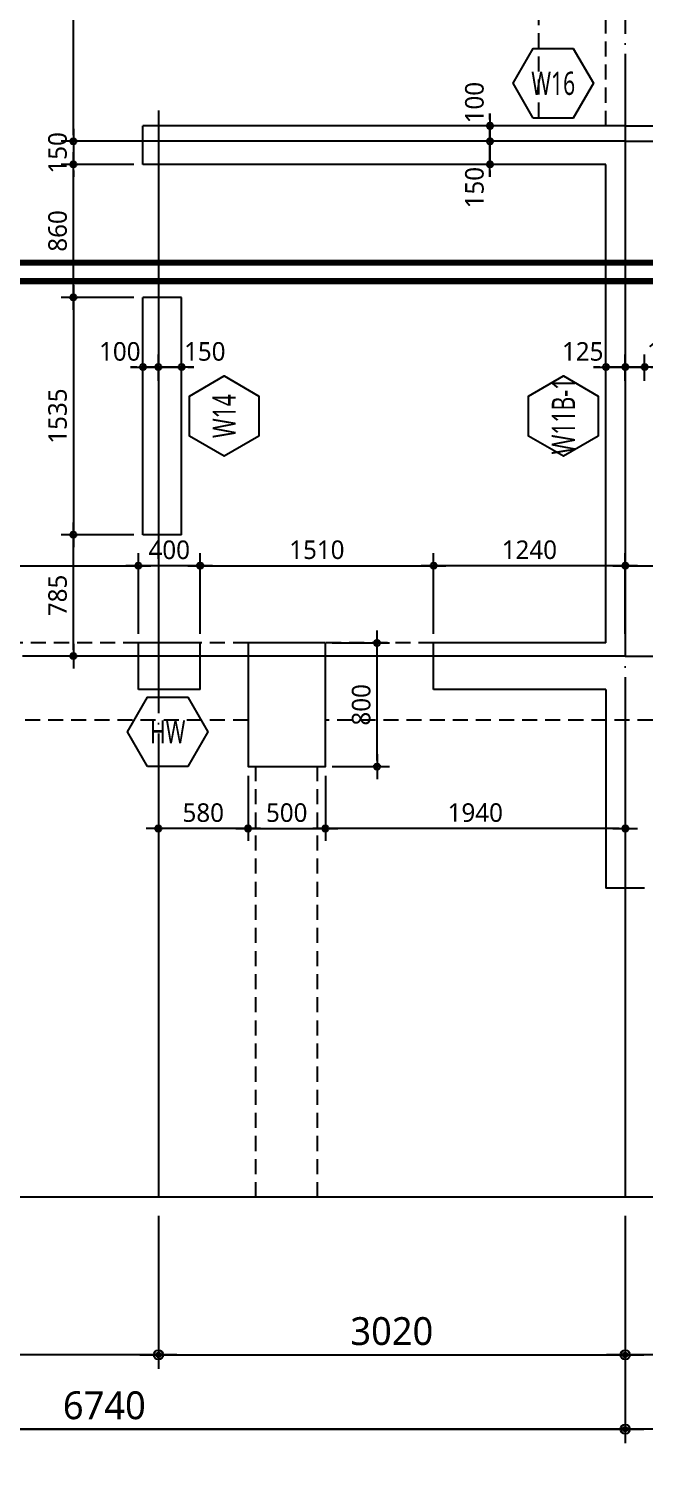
# Model space of a CAD drawing. Header units: millimetres. Extents: x 350420 to 672135, y -312840 to -44390.
# Drawn here: x 576452 to 580432, y -70688 to -61353 of the extents above; entities that cross this region are included whole.
import ezdxf
from ezdxf.enums import TextEntityAlignment as Align
from ezdxf.xclip import XClip

# ---------------------------------------------------------------- set-up
doc = ezdxf.new("R2010")
doc.units = ezdxf.units.MM
doc.header["$LTSCALE"] = 65
doc.header["$XCLIPFRAME"] = 0
for name, pattern in [('CEN', [62, 60, -1, 0, -1]), ('HID2', [7.5, 6, -1.5]), ('XS-지하주차장$0$CEN', [62, 60, -1, 0, -1]), ('XS-지하주차장$0$HID', [2.3, 1.5, -0.8])]:
    doc.linetypes.add(name, pattern=pattern)
doc.layers.get('Defpoints').update_dxf_attribs({"color": 145})
for name, color, linetype in [('BAR-B', 2, 'HID2'), ('BAR-T', 2, 'Continuous'), ('CEN', 1, 'CEN'), ('DIM', 7, 'Continuous'), ('M', 7, 'Continuous'), ('NAME-W', 4, 'Continuous'), ('XS-지하주차장$0$AWG', 5, 'XS-지하주차장$0$HID'), ('XS-지하주차장$0$CEN', 1, 'XS-지하주차장$0$CEN'), ('XS-지하주차장$0$COL', 2, 'Continuous'), ('XS-지하주차장$0$G', 4, 'XS-지하주차장$0$HID'), ('XS-지하주차장$0$W1', 2, 'Continuous'), ('XS-지하주차장$0$W1-H', 11, 'XS-지하주차장$0$HID')]:
    doc.layers.add(name, color=color, linetype=linetype)
doc.layers.add('DEFPOINT', color=144, linetype='Continuous', plot=False)
doc.layers.add('XS-지하주차장$0$PD', color=145, linetype='XS-지하주차장$0$HID', plot=False)
doc.styles.add('맑은고딕', font='malgun.ttf')
doc.dimstyles.new('DIM_40', dxfattribs={"dimscale": 40, "dimtxt": 3, "dimasz": 1, "dimexe": 2, "dimexo": 1.5, "dimgap": 1, "dimtad": 1, "dimdec": 0, "dimzin": 0, "dimdsep": 46, "dimtxsty": '맑은고딕', "dimblk1": 'DIMDOT', "dimblk2": 'DIMDOT', "dimsah": 1, "dimcen": 0.09, "dimdle": 2, "dimclrd": 7, "dimclre": 7, "dimclrt": 6, "dimadec": 0, "dimazin": 0, "dimtfac": 1, "dimtdec": 0, "dimtix": 1, "dimtmove": 2, "dimatfit": 3, "dimldrblk": 'DIMDOT', "dimfxl": 0, "dimtolj": 1, "dimtzin": 0, "dimarcsym": 0})
doc.dimstyles.new('DIM_60', dxfattribs={"dimscale": 60, "dimtxt": 3, "dimasz": 1, "dimexe": 1.5, "dimexo": 2, "dimgap": 1, "dimtad": 1, "dimdec": 0, "dimzin": 0, "dimdsep": 46, "dimtxsty": '맑은고딕', "dimblk1": 'DIMDOT', "dimblk2": 'DIMDOT', "dimsah": 1, "dimcen": 0.09, "dimdle": 2, "dimclrd": 7, "dimclre": 7, "dimclrt": 3, "dimadec": 0, "dimazin": 0, "dimtfac": 1, "dimtdec": 0, "dimtix": 1, "dimtmove": 2, "dimatfit": 3, "dimldrblk": 'DIMDOT', "dimfxl": 0, "dimtolj": 1, "dimtzin": 0, "dimarcsym": 0})

# ---------------------------------------------------------------- blocks, each defined once
blk = doc.blocks.new('XS-지하주차장$0$B1-6')
at = {"layer": 'XS-지하주차장$0$CEN'}
for p, q in [((34560, 13840), (34560, 20580)), ((31230, 13840), (31230, 17050)), ((26635, 13840), (36060, 13840)), ((26635, 13840), (36060, 13840)), ((31230, 13840), (31230, 10630)), ((34560, 13840), (34560, 7100)), ((31030, 10820), (36060, 10820))]:
    blk.add_line(p, q, dxfattribs=at)
at = {"layer": 'XS-지하주차장$0$PD'}
blk.add_line((29485, 13280), (31130, 13280), dxfattribs=at)
at = {"layer": 'XS-지하주차장$0$W1'}
for p, q in [((31130, 13840), (31130, 16960)), ((36060, 13965), (36060, 13715)), ((31130, 13840), (31130, 10720)), ((34475, 13715), (31380, 13715)), ((31380, 13715), (31380, 10720)), ((34475, 13715), (34475, 12600)), ((34775, 13715), (34775, 12600)), ((34775, 13715), (36060, 13715)), ((34775, 12600), (34475, 12600)), ((34475, 11090), (34475, 10690)), ((34775, 11090), (34475, 11090)), ((34775, 11090), (34775, 10690)), ((33775, 10970), (32240, 10970)), ((32240, 10970), (32240, 10720)), ((33775, 10970), (33775, 10720)), ((31380, 10720), (31130, 10720)), ((33775, 10720), (32240, 10720)), ((34775, 10690), (34475, 10690))]:
    blk.add_line(p, q, dxfattribs=at)
blk = doc.blocks.new('XS-지하주차장$0$B2-W')
at = {"layer": 'XS-지하주차장$0$W1-H'}
for p, q in [((118815, 68630), (118815, 72825)), ((118815, 68630), (115820, 68630)), ((115820, 68380), (115820, 68630)), ((118815, 68380), (115820, 68380)), ((118815, 65285), (118815, 68380)), ((115820, 65985), (115820, 67520)), ((116070, 67520), (115820, 67520)), ((116070, 65985), (116070, 67520)), ((116070, 65985), (115820, 65985)), ((116190, 65285), (115790, 65285)), ((115790, 64985), (115790, 65285)), ((116190, 64985), (116190, 65285)), ((117000, 65285), (116500, 65285)), ((116500, 65285), (116500, 64485)), ((117000, 64485), (117000, 65285)), ((117700, 64985), (117700, 65285)), ((118815, 65285), (117700, 65285)), ((116190, 64985), (115790, 64985)), ((118815, 64985), (117700, 64985)), ((118815, 64985), (118815, 63700)), ((116500, 64485), (117000, 64485)), ((119065, 63700), (118815, 63700))]:
    blk.add_line(p, q, dxfattribs=at)
blk = doc.blocks.new('XS-지하주차장')
at = {"layer": 'XS-지하주차장$0$AWG'}
for p, q in [((655300, 134475), (653190, 134475)), ((656010, 134475), (655700, 134475)), ((657210, 134475), (656510, 134475)), ((656010, 133975), (648510, 133975)), ((664010, 133975), (656510, 133975))]:
    blk.add_line(p, q, dxfattribs=at)
at = {"layer": 'XS-지하주차장$0$COL'}
blk.add_lwpolyline([(656510, 134475), (656010, 134475), (656010, 133675), (656510, 133675)], close=True, dxfattribs=at)
at = {"layer": 'XS-지하주차장$0$G'}
for p, q in [((656060, 127100), (656060, 133675)), ((656460, 127100), (656460, 133675))]:
    blk.add_line(p, q, dxfattribs=at)
at = {"layer": 'XS-지하주차장$0$W1', "rotation": 270}
blk.add_blockref('XS-지하주차장$0$B1-6', (644610, 168950), dxfattribs=at)
at = {"layer": 'XS-지하주차장$0$W1-H'}
blk.add_blockref('XS-지하주차장$0$B2-W', (539510, 69190), dxfattribs=at)
blk = doc.blocks.new('DIMDOT')
at = {"layer": 'DIM', "linetype": 'Continuous'}
blk.add_line((-2, 0), (2, 0), dxfattribs=at)
for radius in [0.5, 0.25]:
    blk.add_circle((0, 0), radius, dxfattribs=at)
blk = doc.blocks.new('*D573')
at = {"layer": 'Defpoints', "color": 0, "linetype": 'Continuous', "transparency": 16777216}
for p in [(573570, -68910), (580310, -68910), (580310, -70410)]:
    blk.add_point(p, dxfattribs=at)
at = {"layer": 'DIM', "color": 7, "linetype": 'Continuous', "lineweight": -2, "transparency": 16777216}
for p, q in [((573570, -69030), (573570, -70500)), ((580310, -69030), (580310, -70500)), ((573630, -70410), (580250, -70410))]:
    blk.add_line(p, q, dxfattribs=at)
at = {"layer": 'DIM', "color": 7, "linetype": 'Continuous', "lineweight": -2, "transparency": 16777216, "xscale": 60, "yscale": 60, "zscale": 60, "rotation": 180}
blk.add_blockref('DIMDOT', (573570, -70410), dxfattribs=at)
at = {"layer": 'DIM', "color": 7, "linetype": 'Continuous', "lineweight": -2, "transparency": 16777216, "xscale": 60, "yscale": 60, "zscale": 60}
blk.add_blockref('DIMDOT', (580310, -70410), dxfattribs=at)
at = {"layer": 'DIM', "color": 3, "linetype": 'Continuous', "transparency": 16777216, "insert": (576940, -70257), "char_height": 180, "attachment_point": 5, "style": '맑은고딕'}
blk.add_mtext('\\A1;6740', dxfattribs=at)
blk = doc.blocks.new('*D574')
at = {"layer": 'Defpoints', "color": 0, "linetype": 'Continuous', "transparency": 16777216}
for p in [(577290, -68910), (580310, -68910), (580310, -69930)]:
    blk.add_point(p, dxfattribs=at)
at = {"layer": 'DIM', "color": 7, "linetype": 'Continuous', "lineweight": -2, "transparency": 16777216}
for p, q in [((577290, -69030), (577290, -70020)), ((580310, -69030), (580310, -70020)), ((577350, -69930), (580250, -69930))]:
    blk.add_line(p, q, dxfattribs=at)
at = {"layer": 'DIM', "color": 7, "linetype": 'Continuous', "lineweight": -2, "transparency": 16777216, "xscale": 60, "yscale": 60, "zscale": 60, "rotation": 180}
blk.add_blockref('DIMDOT', (577290, -69930), dxfattribs=at)
at = {"layer": 'DIM', "color": 7, "linetype": 'Continuous', "lineweight": -2, "transparency": 16777216, "xscale": 60, "yscale": 60, "zscale": 60}
blk.add_blockref('DIMDOT', (580310, -69930), dxfattribs=at)
at = {"layer": 'DIM', "color": 3, "linetype": 'Continuous', "transparency": 16777216, "insert": (578800, -69777), "char_height": 180, "attachment_point": 5, "style": '맑은고딕'}
blk.add_mtext('\\A1;3020', dxfattribs=at)
blk = doc.blocks.new('*D575')
at = {"layer": 'Defpoints', "color": 0, "linetype": 'Continuous', "transparency": 16777216}
for p in [(573570, -68910), (577290, -68910), (573570, -69930)]:
    blk.add_point(p, dxfattribs=at)
at = {"layer": 'DIM', "color": 7, "linetype": 'Continuous', "lineweight": -2, "transparency": 16777216}
for p, q in [((573570, -69030), (573570, -70020)), ((577290, -69030), (577290, -70020)), ((577230, -69930), (573630, -69930))]:
    blk.add_line(p, q, dxfattribs=at)
at = {"layer": 'DIM', "color": 7, "linetype": 'Continuous', "lineweight": -2, "transparency": 16777216, "xscale": 60, "yscale": 60, "zscale": 60, "rotation": 180}
blk.add_blockref('DIMDOT', (573570, -69930), dxfattribs=at)
at = {"layer": 'DIM', "color": 7, "linetype": 'Continuous', "lineweight": -2, "transparency": 16777216, "xscale": 60, "yscale": 60, "zscale": 60}
blk.add_blockref('DIMDOT', (577290, -69930), dxfattribs=at)
at = {"layer": 'DIM', "color": 3, "linetype": 'Continuous', "transparency": 16777216, "insert": (575430, -69777), "char_height": 180, "attachment_point": 5, "style": '맑은고딕'}
blk.add_mtext('\\A1;3720', dxfattribs=at)
blk = doc.blocks.new('*D579')
at = {"layer": 'Defpoints', "color": 0, "linetype": 'Continuous', "transparency": 16777216}
for p in [(580310, -68910), (587050, -68910), (580310, -70410)]:
    blk.add_point(p, dxfattribs=at)
at = {"layer": 'DIM', "color": 7, "linetype": 'Continuous', "lineweight": -2, "transparency": 16777216}
for p, q in [((580310, -69030), (580310, -70500)), ((587050, -69030), (587050, -70500)), ((586990, -70410), (580370, -70410))]:
    blk.add_line(p, q, dxfattribs=at)
at = {"layer": 'DIM', "color": 7, "linetype": 'Continuous', "lineweight": -2, "transparency": 16777216, "xscale": 60, "yscale": 60, "zscale": 60, "rotation": 180}
blk.add_blockref('DIMDOT', (580310, -70410), dxfattribs=at)
at = {"layer": 'DIM', "color": 7, "linetype": 'Continuous', "lineweight": -2, "transparency": 16777216, "xscale": 60, "yscale": 60, "zscale": 60}
blk.add_blockref('DIMDOT', (587050, -70410), dxfattribs=at)
at = {"layer": 'DIM', "color": 3, "linetype": 'Continuous', "transparency": 16777216, "insert": (583680, -70257), "char_height": 180, "attachment_point": 5, "style": '맑은고딕'}
blk.add_mtext('\\A1;6740', dxfattribs=at)
blk = doc.blocks.new('*D580')
at = {"layer": 'Defpoints', "color": 0, "linetype": 'Continuous', "transparency": 16777216}
for p in [(580310, -68910), (583330, -68910), (580310, -69930)]:
    blk.add_point(p, dxfattribs=at)
at = {"layer": 'DIM', "color": 7, "linetype": 'Continuous', "lineweight": -2, "transparency": 16777216}
for p, q in [((580310, -69030), (580310, -70020)), ((583330, -69030), (583330, -70020)), ((583270, -69930), (580370, -69930))]:
    blk.add_line(p, q, dxfattribs=at)
at = {"layer": 'DIM', "color": 7, "linetype": 'Continuous', "lineweight": -2, "transparency": 16777216, "xscale": 60, "yscale": 60, "zscale": 60, "rotation": 180}
blk.add_blockref('DIMDOT', (580310, -69930), dxfattribs=at)
at = {"layer": 'DIM', "color": 7, "linetype": 'Continuous', "lineweight": -2, "transparency": 16777216, "xscale": 60, "yscale": 60, "zscale": 60}
blk.add_blockref('DIMDOT', (583330, -69930), dxfattribs=at)
at = {"layer": 'DIM', "color": 3, "linetype": 'Continuous', "transparency": 16777216, "insert": (581820, -69777), "char_height": 180, "attachment_point": 5, "style": '맑은고딕'}
blk.add_mtext('\\A1;3020', dxfattribs=at)
blk = doc.blocks.new('*D661')
at = {"layer": 'Defpoints', "color": 0, "linetype": 'Continuous', "transparency": 16777216}
for p in [(576740, -62230), (577190, -62230), (577190, -63090)]:
    blk.add_point(p, dxfattribs=at)
at = {"layer": 'DIM', "color": 7, "linetype": 'Continuous', "lineweight": -2, "transparency": 16777216}
for p, q in [((577130, -62230), (576660, -62230)), ((576740, -63050), (576740, -62270)), ((577130, -63090), (576660, -63090))]:
    blk.add_line(p, q, dxfattribs=at)
at = {"layer": 'DIM', "color": 7, "linetype": 'Continuous', "lineweight": -2, "transparency": 16777216, "xscale": 40, "yscale": 40, "zscale": 40}
for p, rotation in [((576740, -62230), 90), ((576740, -63090), 270)]:
    blk.add_blockref('DIMDOT', p, dxfattribs=dict(at, rotation=rotation))
at = {"layer": 'DIM', "color": 6, "linetype": 'Continuous', "transparency": 16777216, "insert": (576638, -62660), "char_height": 120, "attachment_point": 5, "rotation": 90, "style": '맑은고딕'}
blk.add_mtext('\\A1;860', dxfattribs=at)
blk = doc.blocks.new('*D662')
at = {"layer": 'Defpoints', "color": 0, "linetype": 'Continuous', "transparency": 16777216}
for p in [(577190, -63090), (576740, -64625), (577190, -64625)]:
    blk.add_point(p, dxfattribs=at)
at = {"layer": 'DIM', "color": 7, "linetype": 'Continuous', "lineweight": -2, "transparency": 16777216}
for p, q in [((577130, -63090), (576660, -63090)), ((576740, -63130), (576740, -64585)), ((577130, -64625), (576660, -64625))]:
    blk.add_line(p, q, dxfattribs=at)
at = {"layer": 'DIM', "color": 7, "linetype": 'Continuous', "lineweight": -2, "transparency": 16777216, "xscale": 40, "yscale": 40, "zscale": 40}
for p, rotation in [((576740, -63090), 90), ((576740, -64625), 270)]:
    blk.add_blockref('DIMDOT', p, dxfattribs=dict(at, rotation=rotation))
at = {"layer": 'DIM', "color": 6, "linetype": 'Continuous', "transparency": 16777216, "insert": (576637.6, -63857.5), "char_height": 120, "attachment_point": 5, "rotation": 90, "style": '맑은고딕'}
blk.add_mtext('\\A1;1535', dxfattribs=at)
blk = doc.blocks.new('*D663')
at = {"layer": 'Defpoints', "color": 0, "linetype": 'Continuous', "transparency": 16777216}
for p in [(577190, -62080), (576740, -62230), (577190, -62230)]:
    blk.add_point(p, dxfattribs=at)
at = {"layer": 'DIM', "color": 7, "linetype": 'Continuous', "lineweight": -2, "transparency": 16777216}
for p, q in [((576740, -62040), (576740, -62000)), ((577130, -62080), (576660, -62080)), ((576740, -62080), (576740, -62230)), ((577130, -62230), (576660, -62230)), ((576740, -62270), (576740, -62310))]:
    blk.add_line(p, q, dxfattribs=at)
at = {"layer": 'DIM', "color": 7, "linetype": 'Continuous', "lineweight": -2, "transparency": 16777216, "xscale": 40, "yscale": 40, "zscale": 40}
for p, rotation in [((576740, -62080), 270), ((576740, -62230), 90)]:
    blk.add_blockref('DIMDOT', p, dxfattribs=dict(at, rotation=rotation))
at = {"layer": 'DIM', "color": 6, "linetype": 'Continuous', "transparency": 16777216, "insert": (576637.6, -62155), "char_height": 120, "attachment_point": 5, "rotation": 90, "style": '맑은고딕'}
blk.add_mtext('\\A1;150', dxfattribs=at)
blk = doc.blocks.new('*D666')
at = {"layer": 'Defpoints', "color": 0, "linetype": 'Continuous', "transparency": 16777216}
for p in [(576740, -59315), (577190, -59315), (577190, -62080)]:
    blk.add_point(p, dxfattribs=at)
at = {"layer": 'DIM', "color": 7, "linetype": 'Continuous', "lineweight": -2, "transparency": 16777216}
for p, q in [((577130, -59315), (576660, -59315)), ((576740, -62040), (576740, -59355)), ((577130, -62080), (576660, -62080))]:
    blk.add_line(p, q, dxfattribs=at)
at = {"layer": 'DIM', "color": 7, "linetype": 'Continuous', "lineweight": -2, "transparency": 16777216, "xscale": 40, "yscale": 40, "zscale": 40}
for p, rotation in [((576740, -59315), 90), ((576740, -62080), 270)]:
    blk.add_blockref('DIMDOT', p, dxfattribs=dict(at, rotation=rotation))
at = {"layer": 'DIM', "color": 6, "linetype": 'Continuous', "transparency": 16777216, "insert": (576638, -60697.5), "char_height": 120, "attachment_point": 5, "rotation": 90, "style": '맑은고딕'}
blk.add_mtext('\\A1;2765', dxfattribs=at)
blk = doc.blocks.new('*D669')
at = {"layer": 'Defpoints', "color": 0, "linetype": 'Continuous', "transparency": 16777216}
for p in [(577440, -63540), (577290, -63690), (577440, -63690)]:
    blk.add_point(p, dxfattribs=at)
at = {"layer": 'DIM', "color": 7, "linetype": 'Continuous', "lineweight": -2, "transparency": 16777216}
for p, q in [((577290, -63630), (577290, -63460)), ((577440, -63630), (577440, -63460)), ((577250, -63540), (577210, -63540)), ((577290, -63540), (577440, -63540)), ((577480, -63540), (577520, -63540))]:
    blk.add_line(p, q, dxfattribs=at)
at = {"layer": 'DIM', "color": 7, "linetype": 'Continuous', "lineweight": -2, "transparency": 16777216, "xscale": 40, "yscale": 40, "zscale": 40}
blk.add_blockref('DIMDOT', (577290, -63540), dxfattribs=at)
at = {"layer": 'DIM', "color": 7, "linetype": 'Continuous', "lineweight": -2, "transparency": 16777216, "xscale": 40, "yscale": 40, "zscale": 40, "rotation": 180}
blk.add_blockref('DIMDOT', (577440, -63540), dxfattribs=at)
at = {"layer": 'DIM', "color": 6, "linetype": 'Continuous', "transparency": 16777216, "insert": (577590, -63439.9), "char_height": 120, "attachment_point": 5, "style": '맑은고딕'}
blk.add_mtext('\\A1;150', dxfattribs=at)
blk = doc.blocks.new('*D670')
at = {"layer": 'Defpoints', "color": 0, "linetype": 'Continuous', "transparency": 16777216}
for p in [(577190, -63540), (577190, -63690), (577290, -63690)]:
    blk.add_point(p, dxfattribs=at)
at = {"layer": 'DIM', "color": 7, "linetype": 'Continuous', "lineweight": -2, "transparency": 16777216}
for p, q in [((577190, -63630), (577190, -63460)), ((577290, -63630), (577290, -63460)), ((577150, -63540), (577110, -63540)), ((577290, -63540), (577190, -63540)), ((577330, -63540), (577370, -63540))]:
    blk.add_line(p, q, dxfattribs=at)
at = {"layer": 'DIM', "color": 7, "linetype": 'Continuous', "lineweight": -2, "transparency": 16777216, "xscale": 40, "yscale": 40, "zscale": 40}
blk.add_blockref('DIMDOT', (577190, -63540), dxfattribs=at)
at = {"layer": 'DIM', "color": 7, "linetype": 'Continuous', "lineweight": -2, "transparency": 16777216, "xscale": 40, "yscale": 40, "zscale": 40, "rotation": 180}
blk.add_blockref('DIMDOT', (577290, -63540), dxfattribs=at)
at = {"layer": 'DIM', "color": 6, "linetype": 'Continuous', "transparency": 16777216, "insert": (577040, -63439.9), "char_height": 120, "attachment_point": 5, "style": '맑은고딕'}
blk.add_mtext('\\A1;100', dxfattribs=at)
blk = doc.blocks.new('*D715')
at = {"layer": 'Defpoints', "color": 0, "linetype": 'Continuous', "transparency": 16777216}
for p in [(579435, -61980), (579585, -61980), (579585, -62080)]:
    blk.add_point(p, dxfattribs=at)
at = {"layer": 'DIM', "color": 7, "linetype": 'Continuous', "lineweight": -2, "transparency": 16777216}
for p, q in [((579525, -61980), (579355, -61980)), ((579435, -61940), (579435, -61900)), ((579435, -62080), (579435, -61980)), ((579525, -62080), (579355, -62080)), ((579435, -62120), (579435, -62160))]:
    blk.add_line(p, q, dxfattribs=at)
at = {"layer": 'DIM', "color": 7, "linetype": 'Continuous', "lineweight": -2, "transparency": 16777216, "xscale": 40, "yscale": 40, "zscale": 40}
for p, rotation in [((579435, -61980), 270), ((579435, -62080), 90)]:
    blk.add_blockref('DIMDOT', p, dxfattribs=dict(at, rotation=rotation))
at = {"layer": 'DIM', "color": 6, "linetype": 'Continuous', "transparency": 16777216, "insert": (579334.9, -61830), "char_height": 120, "attachment_point": 5, "rotation": 90, "style": '맑은고딕'}
blk.add_mtext('\\A1;100', dxfattribs=at)
blk = doc.blocks.new('*D716')
at = {"layer": 'Defpoints', "color": 0, "linetype": 'Continuous', "transparency": 16777216}
for p in [(579585, -62080), (579435, -62230), (579585, -62230)]:
    blk.add_point(p, dxfattribs=at)
at = {"layer": 'DIM', "color": 7, "linetype": 'Continuous', "lineweight": -2, "transparency": 16777216}
for p, q in [((579435, -62040), (579435, -62000)), ((579525, -62080), (579355, -62080)), ((579435, -62080), (579435, -62230)), ((579525, -62230), (579355, -62230)), ((579435, -62270), (579435, -62310))]:
    blk.add_line(p, q, dxfattribs=at)
at = {"layer": 'DIM', "color": 7, "linetype": 'Continuous', "lineweight": -2, "transparency": 16777216, "xscale": 40, "yscale": 40, "zscale": 40}
for p, rotation in [((579435, -62080), 270), ((579435, -62230), 90)]:
    blk.add_blockref('DIMDOT', p, dxfattribs=dict(at, rotation=rotation))
at = {"layer": 'DIM', "color": 6, "linetype": 'Continuous', "transparency": 16777216, "insert": (579334.9, -62380), "char_height": 120, "attachment_point": 5, "rotation": 90, "style": '맑은고딕'}
blk.add_mtext('\\A1;150', dxfattribs=at)
blk = doc.blocks.new('*D836')
at = {"layer": 'Defpoints', "color": 0, "linetype": 'Continuous', "transparency": 16777216}
for p in [(576740, -64625), (577190, -64625), (577190, -65410)]:
    blk.add_point(p, dxfattribs=at)
at = {"layer": 'DIM', "color": 7, "linetype": 'Continuous', "lineweight": -2, "transparency": 16777216}
for p, q in [((577130, -64625), (576660, -64625)), ((576740, -65370), (576740, -64665)), ((577130, -65410), (576660, -65410))]:
    blk.add_line(p, q, dxfattribs=at)
at = {"layer": 'DIM', "color": 7, "linetype": 'Continuous', "lineweight": -2, "transparency": 16777216, "xscale": 40, "yscale": 40, "zscale": 40}
for p, rotation in [((576740, -64625), 90), ((576740, -65410), 270)]:
    blk.add_blockref('DIMDOT', p, dxfattribs=dict(at, rotation=rotation))
at = {"layer": 'DIM', "color": 6, "linetype": 'Continuous', "transparency": 16777216, "insert": (576638, -65017.5), "char_height": 120, "attachment_point": 5, "rotation": 90, "style": '맑은고딕'}
blk.add_mtext('\\A1;785', dxfattribs=at)
blk = doc.blocks.new('*D838')
at = {"layer": 'Defpoints', "color": 0, "linetype": 'Continuous', "transparency": 16777216}
for p in [(577160, -64825), (575050, -65325), (577160, -65325)]:
    blk.add_point(p, dxfattribs=at)
at = {"layer": 'DIM', "color": 7, "linetype": 'Continuous', "lineweight": -2, "transparency": 16777216}
for p, q in [((575050, -65265), (575050, -64745)), ((577160, -65265), (577160, -64745)), ((575090, -64825), (577120, -64825))]:
    blk.add_line(p, q, dxfattribs=at)
at = {"layer": 'DIM', "color": 7, "linetype": 'Continuous', "lineweight": -2, "transparency": 16777216, "xscale": 40, "yscale": 40, "zscale": 40, "rotation": 180}
blk.add_blockref('DIMDOT', (575050, -64825), dxfattribs=at)
at = {"layer": 'DIM', "color": 7, "linetype": 'Continuous', "lineweight": -2, "transparency": 16777216, "xscale": 40, "yscale": 40, "zscale": 40}
blk.add_blockref('DIMDOT', (577160, -64825), dxfattribs=at)
at = {"layer": 'DIM', "color": 6, "linetype": 'Continuous', "transparency": 16777216, "insert": (576105, -64722.6), "char_height": 120, "attachment_point": 5, "style": '맑은고딕'}
blk.add_mtext('\\A1;2110', dxfattribs=at)
blk = doc.blocks.new('*D839')
at = {"layer": 'Defpoints', "color": 0, "linetype": 'Continuous', "transparency": 16777216}
for p in [(577160, -64825), (577160, -65325), (577560, -65325)]:
    blk.add_point(p, dxfattribs=at)
at = {"layer": 'DIM', "color": 7, "linetype": 'Continuous', "lineweight": -2, "transparency": 16777216}
for p, q in [((577160, -65265), (577160, -64745)), ((577560, -65265), (577560, -64745)), ((577520, -64825), (577200, -64825))]:
    blk.add_line(p, q, dxfattribs=at)
at = {"layer": 'DIM', "color": 7, "linetype": 'Continuous', "lineweight": -2, "transparency": 16777216, "xscale": 40, "yscale": 40, "zscale": 40, "rotation": 180}
blk.add_blockref('DIMDOT', (577160, -64825), dxfattribs=at)
at = {"layer": 'DIM', "color": 7, "linetype": 'Continuous', "lineweight": -2, "transparency": 16777216, "xscale": 40, "yscale": 40, "zscale": 40}
blk.add_blockref('DIMDOT', (577560, -64825), dxfattribs=at)
at = {"layer": 'DIM', "color": 6, "linetype": 'Continuous', "transparency": 16777216, "insert": (577360, -64723), "char_height": 120, "attachment_point": 5, "style": '맑은고딕'}
blk.add_mtext('\\A1;400', dxfattribs=at)
blk = doc.blocks.new('*D840')
at = {"layer": 'Defpoints', "color": 0, "linetype": 'Continuous', "transparency": 16777216}
for p in [(579070, -64825), (577560, -65325), (579070, -65325)]:
    blk.add_point(p, dxfattribs=at)
at = {"layer": 'DIM', "color": 7, "linetype": 'Continuous', "lineweight": -2, "transparency": 16777216}
for p, q in [((577560, -65265), (577560, -64745)), ((579070, -65265), (579070, -64745)), ((577600, -64825), (579030, -64825))]:
    blk.add_line(p, q, dxfattribs=at)
at = {"layer": 'DIM', "color": 7, "linetype": 'Continuous', "lineweight": -2, "transparency": 16777216, "xscale": 40, "yscale": 40, "zscale": 40, "rotation": 180}
blk.add_blockref('DIMDOT', (577560, -64825), dxfattribs=at)
at = {"layer": 'DIM', "color": 7, "linetype": 'Continuous', "lineweight": -2, "transparency": 16777216, "xscale": 40, "yscale": 40, "zscale": 40}
blk.add_blockref('DIMDOT', (579070, -64825), dxfattribs=at)
at = {"layer": 'DIM', "color": 6, "linetype": 'Continuous', "transparency": 16777216, "insert": (578315, -64722.6), "char_height": 120, "attachment_point": 5, "style": '맑은고딕'}
blk.add_mtext('\\A1;1510', dxfattribs=at)
blk = doc.blocks.new('*D841')
at = {"layer": 'Defpoints', "color": 0, "linetype": 'Continuous', "transparency": 16777216}
for p in [(579070, -64825), (579070, -65325), (580310, -65325)]:
    blk.add_point(p, dxfattribs=at)
at = {"layer": 'DIM', "color": 7, "linetype": 'Continuous', "lineweight": -2, "transparency": 16777216}
for p, q in [((579070, -65265), (579070, -64745)), ((580310, -65265), (580310, -64745)), ((580270, -64825), (579110, -64825))]:
    blk.add_line(p, q, dxfattribs=at)
at = {"layer": 'DIM', "color": 7, "linetype": 'Continuous', "lineweight": -2, "transparency": 16777216, "xscale": 40, "yscale": 40, "zscale": 40, "rotation": 180}
blk.add_blockref('DIMDOT', (579070, -64825), dxfattribs=at)
at = {"layer": 'DIM', "color": 7, "linetype": 'Continuous', "lineweight": -2, "transparency": 16777216, "xscale": 40, "yscale": 40, "zscale": 40}
blk.add_blockref('DIMDOT', (580310, -64825), dxfattribs=at)
at = {"layer": 'DIM', "color": 6, "linetype": 'Continuous', "transparency": 16777216, "insert": (579690, -64722.6), "char_height": 120, "attachment_point": 5, "style": '맑은고딕'}
blk.add_mtext('\\A1;1240', dxfattribs=at)
blk = doc.blocks.new('*D851')
at = {"layer": 'Defpoints', "color": 0, "linetype": 'Continuous', "transparency": 16777216}
for p in [(581550, -64825), (580310, -65325), (581550, -65325)]:
    blk.add_point(p, dxfattribs=at)
at = {"layer": 'DIM', "color": 7, "linetype": 'Continuous', "lineweight": -2, "transparency": 16777216}
for p, q in [((580310, -65265), (580310, -64745)), ((581550, -65265), (581550, -64745)), ((580350, -64825), (581510, -64825))]:
    blk.add_line(p, q, dxfattribs=at)
at = {"layer": 'DIM', "color": 7, "linetype": 'Continuous', "lineweight": -2, "transparency": 16777216, "xscale": 40, "yscale": 40, "zscale": 40, "rotation": 180}
blk.add_blockref('DIMDOT', (580310, -64825), dxfattribs=at)
at = {"layer": 'DIM', "color": 7, "linetype": 'Continuous', "lineweight": -2, "transparency": 16777216, "xscale": 40, "yscale": 40, "zscale": 40}
blk.add_blockref('DIMDOT', (581550, -64825), dxfattribs=at)
at = {"layer": 'DIM', "color": 6, "linetype": 'Continuous', "transparency": 16777216, "insert": (580930, -64722.6), "char_height": 120, "attachment_point": 5, "style": '맑은고딕'}
blk.add_mtext('\\A1;1240', dxfattribs=at)
blk = doc.blocks.new('*D952')
at = {"layer": 'Defpoints', "color": 0, "linetype": 'Continuous', "transparency": 16777216}
for p in [(578370, -66125), (580310, -66125), (578370, -66525)]:
    blk.add_point(p, dxfattribs=at)
at = {"layer": 'DIM', "color": 7, "linetype": 'Continuous', "lineweight": -2, "transparency": 16777216}
for p, q in [((578370, -66185), (578370, -66605)), ((580310, -66185), (580310, -66605)), ((580270, -66525), (578410, -66525))]:
    blk.add_line(p, q, dxfattribs=at)
at = {"layer": 'DIM', "color": 7, "linetype": 'Continuous', "lineweight": -2, "transparency": 16777216, "xscale": 40, "yscale": 40, "zscale": 40, "rotation": 180}
blk.add_blockref('DIMDOT', (578370, -66525), dxfattribs=at)
at = {"layer": 'DIM', "color": 7, "linetype": 'Continuous', "lineweight": -2, "transparency": 16777216, "xscale": 40, "yscale": 40, "zscale": 40}
blk.add_blockref('DIMDOT', (580310, -66525), dxfattribs=at)
at = {"layer": 'DIM', "color": 6, "linetype": 'Continuous', "transparency": 16777216, "insert": (579340, -66422.6), "char_height": 120, "attachment_point": 5, "style": '맑은고딕'}
blk.add_mtext('\\A1;1940', dxfattribs=at)
blk = doc.blocks.new('*D953')
at = {"layer": 'Defpoints', "color": 0, "linetype": 'Continuous', "transparency": 16777216}
for p in [(577870, -66125), (578370, -66125), (578370, -66525)]:
    blk.add_point(p, dxfattribs=at)
at = {"layer": 'DIM', "color": 7, "linetype": 'Continuous', "lineweight": -2, "transparency": 16777216}
for p, q in [((577870, -66185), (577870, -66605)), ((578370, -66185), (578370, -66605)), ((577910, -66525), (578330, -66525))]:
    blk.add_line(p, q, dxfattribs=at)
at = {"layer": 'DIM', "color": 7, "linetype": 'Continuous', "lineweight": -2, "transparency": 16777216, "xscale": 40, "yscale": 40, "zscale": 40, "rotation": 180}
blk.add_blockref('DIMDOT', (577870, -66525), dxfattribs=at)
at = {"layer": 'DIM', "color": 7, "linetype": 'Continuous', "lineweight": -2, "transparency": 16777216, "xscale": 40, "yscale": 40, "zscale": 40}
blk.add_blockref('DIMDOT', (578370, -66525), dxfattribs=at)
at = {"layer": 'DIM', "color": 6, "linetype": 'Continuous', "transparency": 16777216, "insert": (578120, -66423), "char_height": 120, "attachment_point": 5, "style": '맑은고딕'}
blk.add_mtext('\\A1;500', dxfattribs=at)
blk = doc.blocks.new('*D954')
at = {"layer": 'Defpoints', "color": 0, "linetype": 'Continuous', "transparency": 16777216}
for p in [(578354.2, -65325), (578704.2, -65325), (578354.2, -66125)]:
    blk.add_point(p, dxfattribs=at)
at = {"layer": 'DIM', "color": 7, "linetype": 'Continuous', "lineweight": -2, "transparency": 16777216}
for p, q in [((578414.2, -65325), (578784.2, -65325)), ((578704.2, -66085), (578704.2, -65365)), ((578414.2, -66125), (578784.2, -66125))]:
    blk.add_line(p, q, dxfattribs=at)
at = {"layer": 'DIM', "color": 7, "linetype": 'Continuous', "lineweight": -2, "transparency": 16777216, "xscale": 40, "yscale": 40, "zscale": 40}
for p, rotation in [((578704.2, -65325), 90), ((578704.2, -66125), 270)]:
    blk.add_blockref('DIMDOT', p, dxfattribs=dict(at, rotation=rotation))
at = {"layer": 'DIM', "color": 6, "linetype": 'Continuous', "transparency": 16777216, "insert": (578602.2, -65725), "char_height": 120, "attachment_point": 5, "rotation": 90, "style": '맑은고딕'}
blk.add_mtext('\\A1;800', dxfattribs=at)
blk = doc.blocks.new('*D955')
at = {"layer": 'Defpoints', "color": 0, "linetype": 'Continuous', "transparency": 16777216}
for p in [(577290, -66125), (577870, -66125), (577290, -66525)]:
    blk.add_point(p, dxfattribs=at)
at = {"layer": 'DIM', "color": 7, "linetype": 'Continuous', "lineweight": -2, "transparency": 16777216}
for p, q in [((577290, -66185), (577290, -66605)), ((577870, -66185), (577870, -66605)), ((577830, -66525), (577330, -66525))]:
    blk.add_line(p, q, dxfattribs=at)
at = {"layer": 'DIM', "color": 7, "linetype": 'Continuous', "lineweight": -2, "transparency": 16777216, "xscale": 40, "yscale": 40, "zscale": 40, "rotation": 180}
blk.add_blockref('DIMDOT', (577290, -66525), dxfattribs=at)
at = {"layer": 'DIM', "color": 7, "linetype": 'Continuous', "lineweight": -2, "transparency": 16777216, "xscale": 40, "yscale": 40, "zscale": 40}
blk.add_blockref('DIMDOT', (577870, -66525), dxfattribs=at)
at = {"layer": 'DIM', "color": 6, "linetype": 'Continuous', "transparency": 16777216, "insert": (577580, -66423), "char_height": 120, "attachment_point": 5, "style": '맑은고딕'}
blk.add_mtext('\\A1;580', dxfattribs=at)
blk = doc.blocks.new('*D956')
at = {"layer": 'Defpoints', "color": 0, "linetype": 'Continuous', "transparency": 16777216}
for p in [(580435, -63540), (580310, -63690), (580435, -63690)]:
    blk.add_point(p, dxfattribs=at)
at = {"layer": 'DIM', "color": 7, "linetype": 'Continuous', "lineweight": -2, "transparency": 16777216}
for p, q in [((580310, -63630), (580310, -63460)), ((580435, -63630), (580435, -63460)), ((580270, -63540), (580230, -63540)), ((580310, -63540), (580435, -63540)), ((580475, -63540), (580515, -63540))]:
    blk.add_line(p, q, dxfattribs=at)
at = {"layer": 'DIM', "color": 7, "linetype": 'Continuous', "lineweight": -2, "transparency": 16777216, "xscale": 40, "yscale": 40, "zscale": 40}
blk.add_blockref('DIMDOT', (580310, -63540), dxfattribs=at)
at = {"layer": 'DIM', "color": 7, "linetype": 'Continuous', "lineweight": -2, "transparency": 16777216, "xscale": 40, "yscale": 40, "zscale": 40, "rotation": 180}
blk.add_blockref('DIMDOT', (580435, -63540), dxfattribs=at)
at = {"layer": 'DIM', "color": 6, "linetype": 'Continuous', "transparency": 16777216, "insert": (580585, -63439.9), "char_height": 120, "attachment_point": 5, "style": '맑은고딕'}
blk.add_mtext('\\A1;125', dxfattribs=at)
blk = doc.blocks.new('*D957')
at = {"layer": 'Defpoints', "color": 0, "linetype": 'Continuous', "transparency": 16777216}
for p in [(580185, -63540), (580185, -63690), (580310, -63690)]:
    blk.add_point(p, dxfattribs=at)
at = {"layer": 'DIM', "color": 7, "linetype": 'Continuous', "lineweight": -2, "transparency": 16777216}
for p, q in [((580185, -63630), (580185, -63460)), ((580310, -63630), (580310, -63460)), ((580145, -63540), (580105, -63540)), ((580310, -63540), (580185, -63540)), ((580350, -63540), (580390, -63540))]:
    blk.add_line(p, q, dxfattribs=at)
at = {"layer": 'DIM', "color": 7, "linetype": 'Continuous', "lineweight": -2, "transparency": 16777216, "xscale": 40, "yscale": 40, "zscale": 40}
blk.add_blockref('DIMDOT', (580185, -63540), dxfattribs=at)
at = {"layer": 'DIM', "color": 7, "linetype": 'Continuous', "lineweight": -2, "transparency": 16777216, "xscale": 40, "yscale": 40, "zscale": 40, "rotation": 180}
blk.add_blockref('DIMDOT', (580310, -63540), dxfattribs=at)
at = {"layer": 'DIM', "color": 6, "linetype": 'Continuous', "transparency": 16777216, "insert": (580035, -63439.9), "char_height": 120, "attachment_point": 5, "style": '맑은고딕'}
blk.add_mtext('\\A1;125', dxfattribs=at)

msp = doc.modelspace()

# ---------------------------------------------------------------- linework, layer by layer
at = {"layer": 'BAR-B', "const_width": 40}
msp.add_lwpolyline([(594110, -62985), (566510, -62985)], dxfattribs=at)
at = {"layer": 'BAR-T', "const_width": 40}
msp.add_lwpolyline([(594110, -62865), (566510, -62865)], dxfattribs=at)
at = {"layer": 'CEN'}
for p, q in [((577290, -66910), (577290, -68910)), ((580310, -66910), (580310, -68910))]:
    msp.add_line(p, q, dxfattribs=at)
at = {"layer": 'DEFPOINT'}
for points in [[(563530, -52845), (597090, -52845), (597090, -70410), (563530, -70410)], [(565330, -54345), (595290, -54345), (595290, -68910), (565330, -68910)]]:
    msp.add_lwpolyline(points, close=True, dxfattribs=at)
at = {"layer": 'M'}
for points in [[(579714.5, -61930), (579584.6, -61705), (579714.5, -61480), (579974.3, -61480), (580104.2, -61705), (579974.3, -61930)], [(577940, -63987.4), (577715, -64117.3), (577490, -63987.4), (577490, -63727.6), (577715, -63597.7), (577940, -63727.6)], [(580135, -63987.4), (579910, -64117.3), (579685, -63987.4), (579685, -63727.6), (579910, -63597.7), (580135, -63727.6)], [(577220.1, -66125), (577090.2, -65900), (577220.1, -65675), (577479.9, -65675), (577609.8, -65900), (577479.9, -66125)]]:
    msp.add_lwpolyline(points, close=True, dxfattribs=at)

# ---------------------------------------------------------------- block references
ref = msp.add_blockref('XS-지하주차장', (-78140, -199800))
XClip(ref).set_block_clipping_path([(643469.9999999981, 130890.0000000019), (673429.9999999894, 145455.0000000002)])

# ---------------------------------------------------------------- texts
at = {"layer": 'NAME-W', "style": '맑은고딕', "width": 0.7}
for s, p in [('W16', (579844.4, -61705)), ('HW', (577350, -65900))]:
    msp.add_text(s, height=150, dxfattribs=at).set_placement(p, align=Align.MIDDLE)
for s, p in [('W11B-1', (579910, -63857.5)), ('W14', (577715, -63857.5))]:
    msp.add_text(s, height=150, rotation=90, dxfattribs=at).set_placement(p, align=Align.MIDDLE)

# ---------------------------------------------------------------- dimensions: what is measured, and where the dimension line sits
at = {"layer": 'DIM', "linetype": 'Continuous'}
for base, p1, p2, angle, dimstyle, picture, middle in [((576740, -59315), (577190, -62080), (577190, -59315), 90, 'DIM_40', '*D666', (576638, -60697.5)), ((576740, -62230), (577190, -62080), (577190, -62230), 270, 'DIM_40', '*D663', (576637.6, -62155)), ((576740, -62230), (577190, -63090), (577190, -62230), 90, 'DIM_40', '*D661', (576638, -62660)), ((576740, -64625), (577190, -63090), (577190, -64625), 270, 'DIM_40', '*D662', (576637.6, -63857.5)), ((576740, -64625), (577190, -65410), (577190, -64625), 90, 'DIM_40', '*D836', (576638, -65017.5)), ((577160, -64825), (577560, -65325), (577160, -65325), 180, 'DIM_40', '*D839', (577360, -64723)), ((579070, -64825), (580310, -65325), (579070, -65325), 180, 'DIM_40', '*D841', (579690, -64722.6)), ((578704.2, -65325), (578354.2, -66125), (578354.2, -65325), 90, 'DIM_40', '*D954', (578602.2, -65725)), ((577290, -66525), (577870, -66125), (577290, -66125), 180, 'DIM_40', '*D955', (577580, -66423)), ((578370, -66525), (580310, -66125), (578370, -66125), 180, 'DIM_40', '*D952', (579340, -66422.6)), ((573570, -69930), (577290, -68910), (573570, -68910), 180, 'DIM_60', '*D575', (575430, -69777)), ((580310, -70410), (587050, -68910), (580310, -68910), 180, 'DIM_60', '*D579', (583680, -70257)), ((580310, -69930), (583330, -68910), (580310, -68910), 180, 'DIM_60', '*D580', (581820, -69777))]:
    dim = msp.add_linear_dim(base=base, p1=p1, p2=p2, angle=angle, dimstyle=dimstyle, dxfattribs=at)
    dim.commit()
    dim.dimension.update_dxf_attribs({"geometry": picture, "text_midpoint": middle})
for base, p1, p2, angle, picture, middle in [((579435, -61980), (579585, -62080), (579585, -61980), 90, '*D715', (579334.9, -61830)), ((579435, -62230), (579585, -62080), (579585, -62230), 270, '*D716', (579334.9, -62380)), ((577190, -63540), (577290, -63690), (577190, -63690), 180, '*D670', (577040, -63439.9)), ((580185, -63540), (580310, -63690), (580185, -63690), 180, '*D957', (580035, -63439.9))]:
    dim = msp.add_linear_dim(base=base, p1=p1, p2=p2, angle=angle, dimstyle='DIM_40', dxfattribs=at)
    dim.commit()
    dim.dimension.update_dxf_attribs({"geometry": picture, "text_midpoint": middle, "dimtype": 160})
for base, p1, p2, picture, middle in [((577440, -63540), (577290, -63690), (577440, -63690), '*D669', (577590, -63439.9)), ((580435, -63540), (580310, -63690), (580435, -63690), '*D956', (580585, -63439.9))]:
    dim = msp.add_linear_dim(base=base, p1=p1, p2=p2, dimstyle='DIM_40', dxfattribs=at)
    dim.commit()
    dim.dimension.update_dxf_attribs({"geometry": picture, "text_midpoint": middle, "dimtype": 160})
for base, p1, p2, dimstyle, picture, middle in [((577160, -64825), (575050, -65325), (577160, -65325), 'DIM_40', '*D838', (576105, -64722.6)), ((579070, -64825), (577560, -65325), (579070, -65325), 'DIM_40', '*D840', (578315, -64722.6)), ((581550, -64825), (580310, -65325), (581550, -65325), 'DIM_40', '*D851', (580930, -64722.6)), ((578370, -66525), (577870, -66125), (578370, -66125), 'DIM_40', '*D953', (578120, -66423)), ((580310, -70410), (573570, -68910), (580310, -68910), 'DIM_60', '*D573', (576940, -70257)), ((580310, -69930), (577290, -68910), (580310, -68910), 'DIM_60', '*D574', (578800, -69777))]:
    dim = msp.add_linear_dim(base=base, p1=p1, p2=p2, dimstyle=dimstyle, dxfattribs=at)
    dim.commit()
    dim.dimension.update_dxf_attribs({"geometry": picture, "text_midpoint": middle})

doc.saveas('drawing.dxf')
